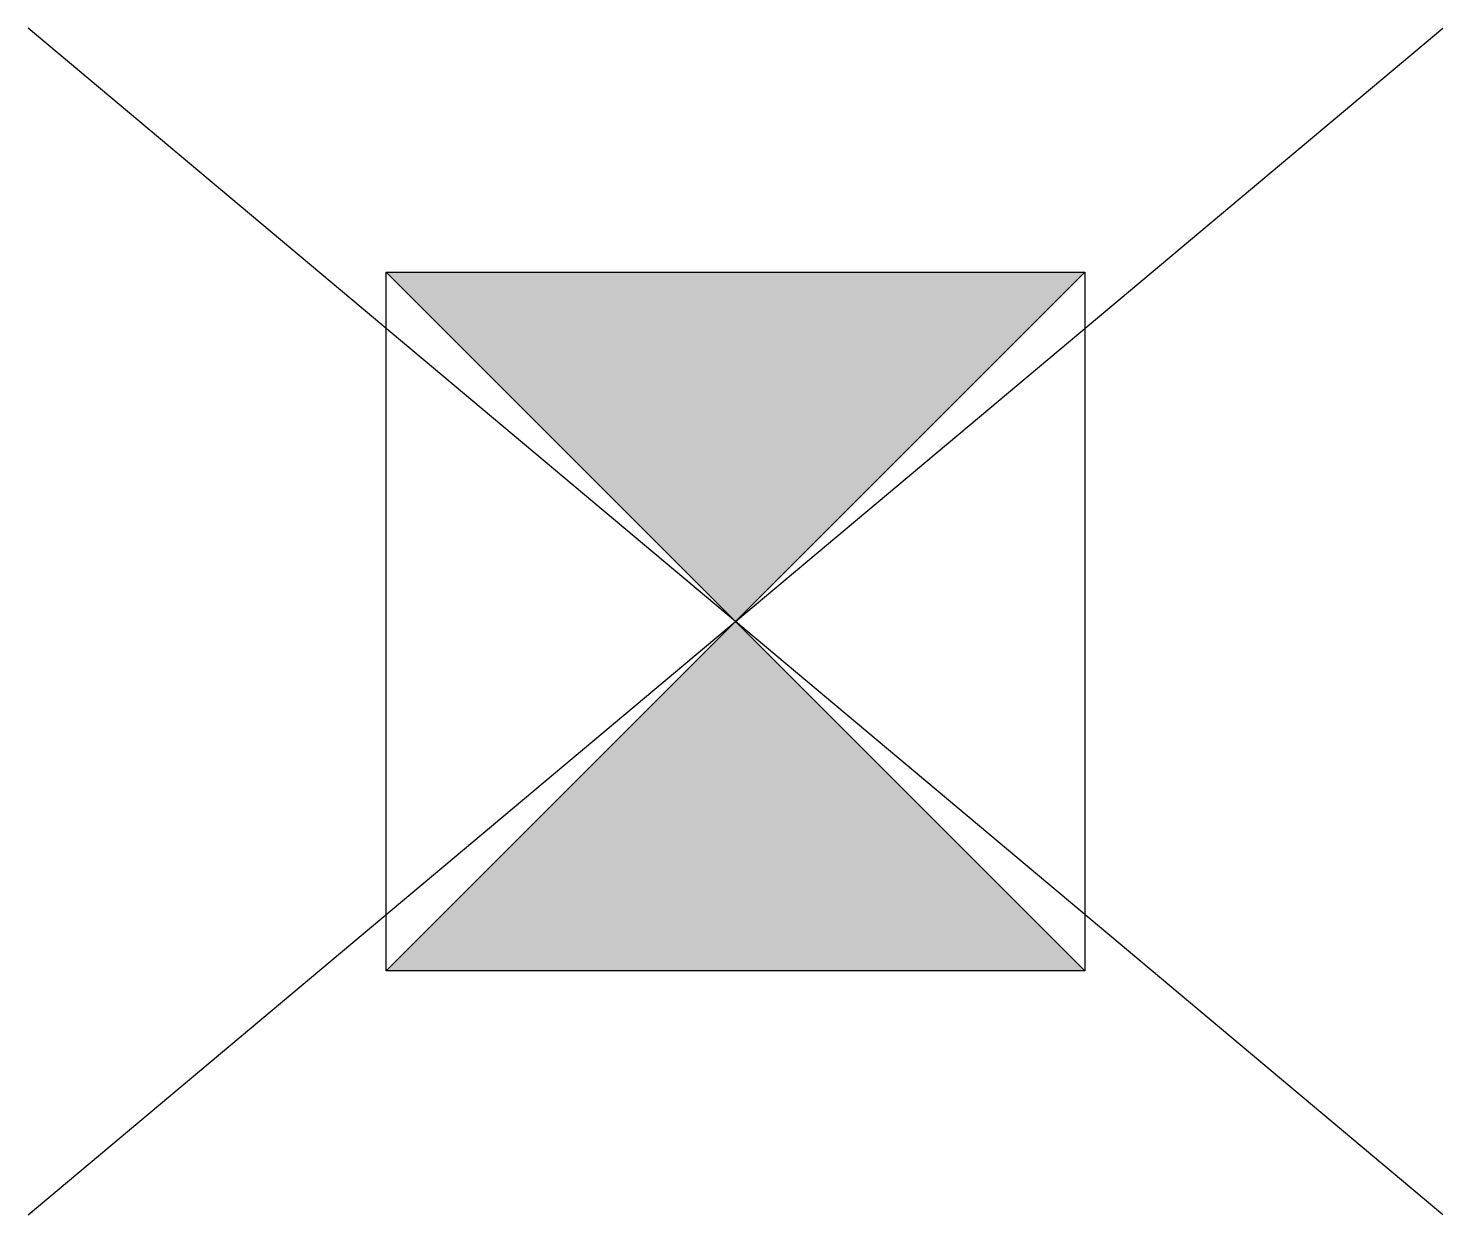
# Model space of a CAD drawing. Extents: x -1.01 to 1.01, y -0.85 to 0.85.
import ezdxf

# ---------------------------------------------------------------- set-up
doc = ezdxf.new("R2010")
doc.units = 0
doc.header["$LTSCALE"] = 0.2

msp = doc.modelspace()

# ---------------------------------------------------------------- hatches: boundary and pattern name
h = msp.add_hatch(color=256)
h.paths.add_polyline_path([(0.5, 0.5), (-0.5, 0.5), (0, 0)])
h.paths.add_polyline_path([(0, 0), (-0.5, -0.5), (0.5, -0.5)])

# ---------------------------------------------------------------- linework, layer by layer
at = {"color": 0}
for p, q in [((-1.0122, -0.8493), (1.0122, 0.8493)), ((1.0122, -0.8493), (-1.0122, 0.8493))]:
    msp.add_line(p, q, dxfattribs=at)
for p, q in [((-0.5, 0.5), (0.5, -0.5)), ((0.5, 0.5), (-0.5, -0.5))]:
    msp.add_line(p, q)
at = {"flags": 128}
msp.add_lwpolyline([(-0.5, 0.5), (0.5, 0.5), (0.5, -0.5), (-0.5, -0.5)], close=True, dxfattribs=at)

doc.saveas('drawing.dxf')
